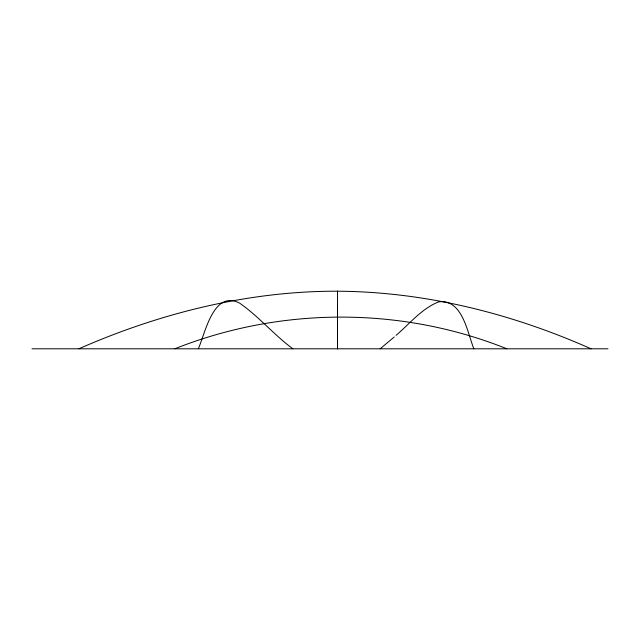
<?xml version="1.0" encoding="UTF-8"?>
<svg xmlns="http://www.w3.org/2000/svg" width="640" height="640" viewBox="0 0 640 640"><rect width="100%" height="100%" fill="white"/><g stroke="black" fill="none" stroke-linecap="round" stroke-linejoin="round"><path stroke-width="0.96" d="M337.504 307.848L337.504 348.8L337.504 291.208L337.504 291.728M198.312 348.8C205.328 332.936 213.544 289.432 239.704 303.184C258.92 316.576 274.016 334.952 292.88 348.8M396.048 335.36C409.672 323.768 421.512 308.752 438.504 301.912C462.44 298.368 467.44 332.768 473.856 348.8M394.256 336.992L380.152 348.8M78.824 348.8C160.064 313.144 248.144 291.016 337.192 291.208C424.696 291.688 511.304 313.336 591.024 348.8M174.808 348.8C280.472 306.704 401.256 306.392 506.872 348.8M32 348.8L608 348.8"/></g></svg>
